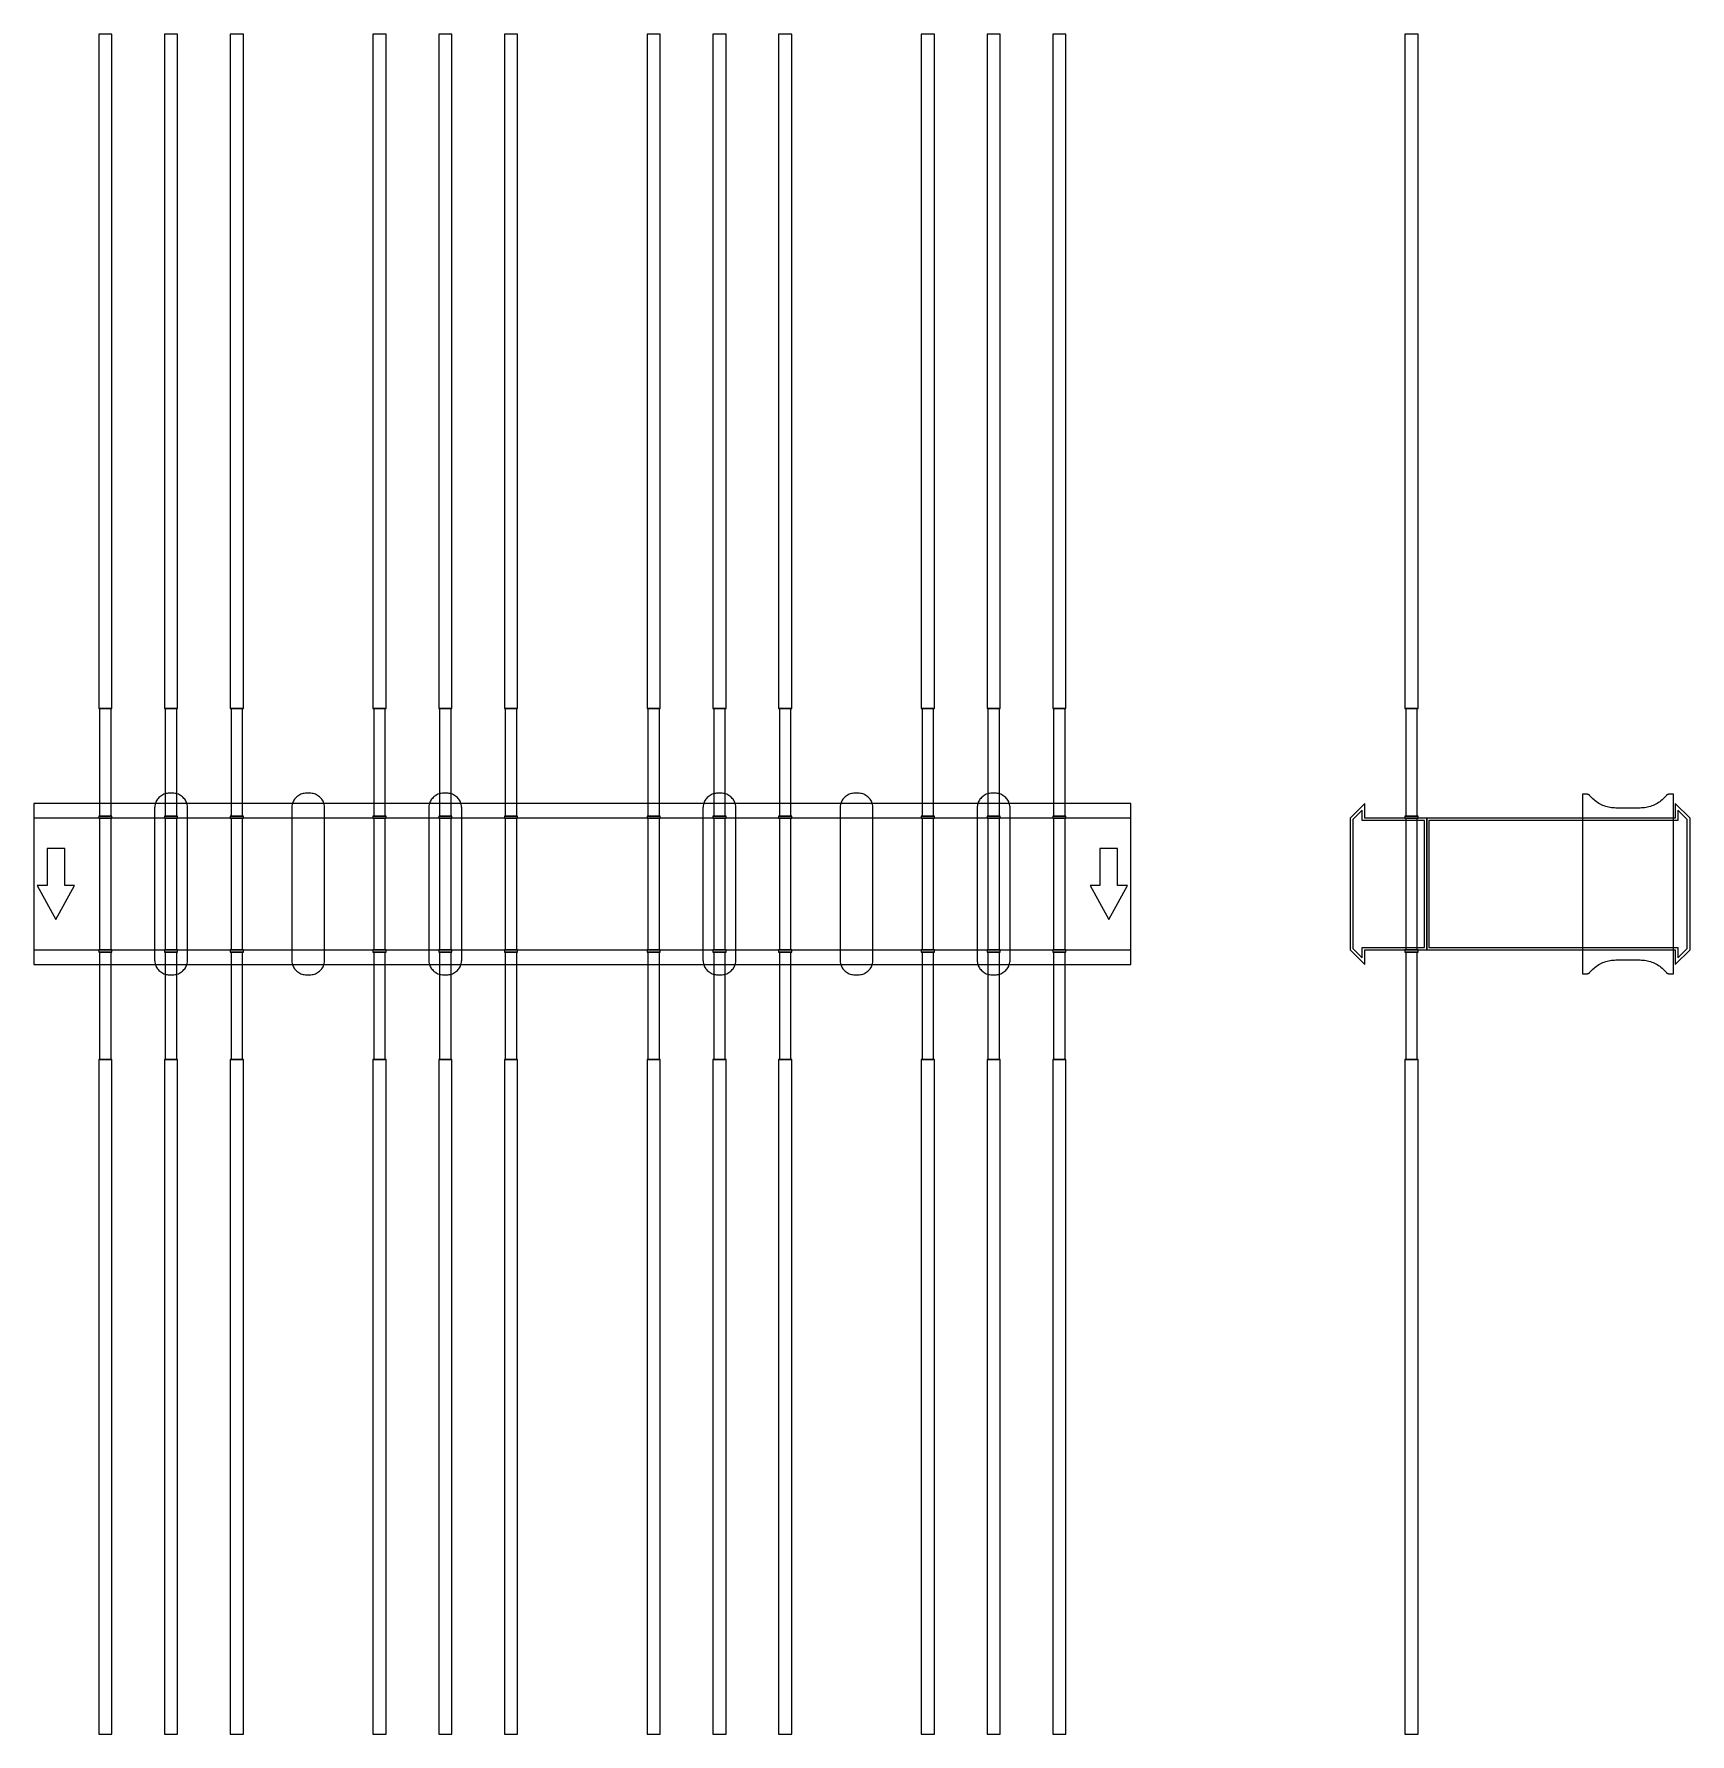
# Model space of a CAD drawing. Extents: x 0 to 1510, y -775 to 775.
import ezdxf

# ---------------------------------------------------------------- set-up
doc = ezdxf.new("R2010")
doc.units = 0
doc.layers.add('Halfen', color=7, linetype='CONTINUOUS')

msp = doc.modelspace()

# ---------------------------------------------------------------- linework, layer by layer
at = {"layer": 'Halfen', "color": 7}
for points in [[(71, 160), (71, 775), (59, 775), (59, 160)], [(131, 160), (131, 775), (119, 775), (119, 160)], [(191, 160), (191, 775), (179, 775), (179, 160)], [(321, 160), (321, 775), (309, 775), (309, 160)], [(381, 160), (381, 775), (369, 775), (369, 160)], [(441, 160), (441, 775), (429, 775), (429, 160)], [(571, 160), (571, 775), (559, 775), (559, 160)], [(631, 160), (631, 775), (619, 775), (619, 160)], [(691, 160), (691, 775), (679, 775), (679, 160)], [(821, 160), (821, 775), (809, 775), (809, 160)], [(881, 160), (881, 775), (869, 775), (869, 160)], [(941, 160), (941, 775), (929, 775), (929, 160)], [(1262, 160), (1262, 775), (1250, 775), (1250, 160)], [(70.25, 62), (70.25, 160), (59.75, 160), (59.75, 62)], [(130.25, 62), (130.25, 160), (119.75, 160), (119.75, 62)], [(190.25, 62), (190.25, 160), (179.75, 160), (179.75, 62)], [(320.25, 62), (320.25, 160), (309.75, 160), (309.75, 62)], [(380.25, 62), (380.25, 160), (369.75, 160), (369.75, 62)], [(440.25, 62), (440.25, 160), (429.75, 160), (429.75, 62)], [(570.25, 62), (570.25, 160), (559.75, 160), (559.75, 62)], [(630.25, 62), (630.25, 160), (619.75, 160), (619.75, 62)], [(690.25, 62), (690.25, 160), (679.75, 160), (679.75, 62)], [(820.25, 62), (820.25, 160), (809.75, 160), (809.75, 62)], [(880.25, 62), (880.25, 160), (869.75, 160), (869.75, 62)], [(940.25, 62), (940.25, 160), (929.75, 160), (929.75, 62)], [(1261.25, 62), (1261.25, 160), (1250.75, 160), (1250.75, 62)], [(140, -69.3), (140, -56.8), (140, 69.3), (139.958, 70.359), (139.834, 71.412), (139.627, 72.452), (139.339, 73.472), (138.972, 74.466), (138.529, 75.429), (138.011, 76.354), (137.422, 77.235), (136.765, 78.068), (136.046, 78.846), (135.268, 79.565), (134.435, 80.222), (133.554, 80.811), (132.629, 81.329), (131.666, 81.772), (130.672, 82.139), (129.652, 82.427), (128.612, 82.634), (127.559, 82.758), (126.5, 82.8), (123.5, 82.8), (122.441, 82.758), (121.388, 82.634), (120.348, 82.427), (119.328, 82.139), (118.334, 81.772), (117.371, 81.329), (116.446, 80.811), (115.565, 80.222), (114.732, 79.565), (113.954, 78.846), (113.235, 78.068), (112.578, 77.235), (111.989, 76.354), (111.471, 75.429), (111.028, 74.466), (110.661, 73.472), (110.373, 72.452), (110.166, 71.412), (110.042, 70.359), (110, 69.3), (110, -56.8), (110, -69.3), (110.042, -70.359), (110.166, -71.412), (110.373, -72.452), (110.661, -73.472), (111.028, -74.466), (111.471, -75.429), (111.989, -76.354), (112.578, -77.235), (113.235, -78.068), (113.954, -78.846), (114.732, -79.565), (115.565, -80.222), (116.446, -80.811), (117.371, -81.329), (118.334, -81.772), (119.328, -82.139), (120.348, -82.427), (121.388, -82.634), (122.441, -82.758), (123.5, -82.8), (126.5, -82.8), (127.559, -82.758), (128.612, -82.634), (129.652, -82.427), (130.672, -82.139), (131.666, -81.772), (132.629, -81.329), (133.554, -80.811), (134.435, -80.222), (135.268, -79.565), (136.046, -78.846), (136.765, -78.068), (137.422, -77.235), (138.011, -76.354), (138.529, -75.429), (138.972, -74.466), (139.339, -73.472), (139.627, -72.452), (139.834, -71.412), (139.958, -70.359), (140, -69.3)], [(265, -69.3), (265, -56.8), (265, 69.3), (264.958, 70.359), (264.834, 71.412), (264.627, 72.452), (264.339, 73.472), (263.972, 74.466), (263.529, 75.429), (263.011, 76.354), (262.422, 77.235), (261.765, 78.068), (261.046, 78.846), (260.268, 79.565), (259.435, 80.222), (258.554, 80.811), (257.629, 81.329), (256.666, 81.772), (255.672, 82.139), (254.652, 82.427), (253.612, 82.634), (252.559, 82.758), (251.5, 82.8), (248.5, 82.8), (247.441, 82.758), (246.388, 82.634), (245.348, 82.427), (244.328, 82.139), (243.334, 81.772), (242.371, 81.329), (241.446, 80.811), (240.565, 80.222), (239.732, 79.565), (238.954, 78.846), (238.235, 78.068), (237.578, 77.235), (236.989, 76.354), (236.471, 75.429), (236.028, 74.466), (235.661, 73.472), (235.373, 72.452), (235.166, 71.412), (235.042, 70.359), (235, 69.3), (235, -56.8), (235, -69.3), (235.042, -70.359), (235.166, -71.412), (235.373, -72.452), (235.661, -73.472), (236.028, -74.466), (236.471, -75.429), (236.989, -76.354), (237.578, -77.235), (238.235, -78.068), (238.954, -78.846), (239.732, -79.565), (240.565, -80.222), (241.446, -80.811), (242.371, -81.329), (243.334, -81.772), (244.328, -82.139), (245.348, -82.427), (246.388, -82.634), (247.441, -82.758), (248.5, -82.8), (251.5, -82.8), (252.559, -82.758), (253.612, -82.634), (254.652, -82.427), (255.672, -82.139), (256.666, -81.772), (257.629, -81.329), (258.554, -80.811), (259.435, -80.222), (260.268, -79.565), (261.046, -78.846), (261.765, -78.068), (262.422, -77.235), (263.011, -76.354), (263.529, -75.429), (263.972, -74.466), (264.339, -73.472), (264.627, -72.452), (264.834, -71.412), (264.958, -70.359), (265, -69.3)], [(390, -69.3), (390, -56.8), (390, 69.3), (389.958, 70.359), (389.834, 71.412), (389.627, 72.452), (389.339, 73.472), (388.972, 74.466), (388.529, 75.429), (388.011, 76.354), (387.422, 77.235), (386.765, 78.068), (386.046, 78.846), (385.268, 79.565), (384.435, 80.222), (383.554, 80.811), (382.629, 81.329), (381.666, 81.772), (380.672, 82.139), (379.652, 82.427), (378.612, 82.634), (377.559, 82.758), (376.5, 82.8), (373.5, 82.8), (372.441, 82.758), (371.388, 82.634), (370.348, 82.427), (369.328, 82.139), (368.334, 81.772), (367.371, 81.329), (366.446, 80.811), (365.565, 80.222), (364.732, 79.565), (363.954, 78.846), (363.235, 78.068), (362.578, 77.235), (361.989, 76.354), (361.471, 75.429), (361.028, 74.466), (360.661, 73.472), (360.373, 72.452), (360.166, 71.412), (360.042, 70.359), (360, 69.3), (360, -56.8), (360, -69.3), (360.042, -70.359), (360.166, -71.412), (360.373, -72.452), (360.661, -73.472), (361.028, -74.466), (361.471, -75.429), (361.989, -76.354), (362.578, -77.235), (363.235, -78.068), (363.954, -78.846), (364.732, -79.565), (365.565, -80.222), (366.446, -80.811), (367.371, -81.329), (368.334, -81.772), (369.328, -82.139), (370.348, -82.427), (371.388, -82.634), (372.441, -82.758), (373.5, -82.8), (376.5, -82.8), (377.559, -82.758), (378.612, -82.634), (379.652, -82.427), (380.672, -82.139), (381.666, -81.772), (382.629, -81.329), (383.554, -80.811), (384.435, -80.222), (385.268, -79.565), (386.046, -78.846), (386.765, -78.068), (387.422, -77.235), (388.011, -76.354), (388.529, -75.429), (388.972, -74.466), (389.339, -73.472), (389.627, -72.452), (389.834, -71.412), (389.958, -70.359), (390, -69.3)], [(640, -69.3), (640, -56.8), (640, 69.3), (639.958, 70.359), (639.834, 71.412), (639.627, 72.452), (639.339, 73.472), (638.972, 74.466), (638.529, 75.429), (638.011, 76.354), (637.422, 77.235), (636.765, 78.068), (636.046, 78.846), (635.268, 79.565), (634.435, 80.222), (633.554, 80.811), (632.629, 81.329), (631.666, 81.772), (630.672, 82.139), (629.652, 82.427), (628.612, 82.634), (627.559, 82.758), (626.5, 82.8), (623.5, 82.8), (622.441, 82.758), (621.388, 82.634), (620.348, 82.427), (619.328, 82.139), (618.334, 81.772), (617.371, 81.329), (616.446, 80.811), (615.565, 80.222), (614.732, 79.565), (613.954, 78.846), (613.235, 78.068), (612.578, 77.235), (611.989, 76.354), (611.471, 75.429), (611.028, 74.466), (610.661, 73.472), (610.373, 72.452), (610.166, 71.412), (610.042, 70.359), (610, 69.3), (610, -56.8), (610, -69.3), (610.042, -70.359), (610.166, -71.412), (610.373, -72.452), (610.661, -73.472), (611.028, -74.466), (611.471, -75.429), (611.989, -76.354), (612.578, -77.235), (613.235, -78.068), (613.954, -78.846), (614.732, -79.565), (615.565, -80.222), (616.446, -80.811), (617.371, -81.329), (618.334, -81.772), (619.328, -82.139), (620.348, -82.427), (621.388, -82.634), (622.441, -82.758), (623.5, -82.8), (626.5, -82.8), (627.559, -82.758), (628.612, -82.634), (629.652, -82.427), (630.672, -82.139), (631.666, -81.772), (632.629, -81.329), (633.554, -80.811), (634.435, -80.222), (635.268, -79.565), (636.046, -78.846), (636.765, -78.068), (637.422, -77.235), (638.011, -76.354), (638.529, -75.429), (638.972, -74.466), (639.339, -73.472), (639.627, -72.452), (639.834, -71.412), (639.958, -70.359), (640, -69.3)], [(765, -69.3), (765, -56.8), (765, 69.3), (764.958, 70.359), (764.834, 71.412), (764.627, 72.452), (764.339, 73.472), (763.972, 74.466), (763.529, 75.429), (763.011, 76.354), (762.422, 77.235), (761.765, 78.068), (761.046, 78.846), (760.268, 79.565), (759.435, 80.222), (758.554, 80.811), (757.629, 81.329), (756.666, 81.772), (755.672, 82.139), (754.652, 82.427), (753.612, 82.634), (752.559, 82.758), (751.5, 82.8), (748.5, 82.8), (747.441, 82.758), (746.388, 82.634), (745.348, 82.427), (744.328, 82.139), (743.334, 81.772), (742.371, 81.329), (741.446, 80.811), (740.565, 80.222), (739.732, 79.565), (738.954, 78.846), (738.235, 78.068), (737.578, 77.235), (736.989, 76.354), (736.471, 75.429), (736.028, 74.466), (735.661, 73.472), (735.373, 72.452), (735.166, 71.412), (735.042, 70.359), (735, 69.3), (735, -56.8), (735, -69.3), (735.042, -70.359), (735.166, -71.412), (735.373, -72.452), (735.661, -73.472), (736.028, -74.466), (736.471, -75.429), (736.989, -76.354), (737.578, -77.235), (738.235, -78.068), (738.954, -78.846), (739.732, -79.565), (740.565, -80.222), (741.446, -80.811), (742.371, -81.329), (743.334, -81.772), (744.328, -82.139), (745.348, -82.427), (746.388, -82.634), (747.441, -82.758), (748.5, -82.8), (751.5, -82.8), (752.559, -82.758), (753.612, -82.634), (754.652, -82.427), (755.672, -82.139), (756.666, -81.772), (757.629, -81.329), (758.554, -80.811), (759.435, -80.222), (760.268, -79.565), (761.046, -78.846), (761.765, -78.068), (762.422, -77.235), (763.011, -76.354), (763.529, -75.429), (763.972, -74.466), (764.339, -73.472), (764.627, -72.452), (764.834, -71.412), (764.958, -70.359), (765, -69.3)], [(890, -69.3), (890, -56.8), (890, 69.3), (889.958, 70.359), (889.834, 71.412), (889.627, 72.452), (889.339, 73.472), (888.972, 74.466), (888.529, 75.429), (888.011, 76.354), (887.422, 77.235), (886.765, 78.068), (886.046, 78.846), (885.268, 79.565), (884.435, 80.222), (883.554, 80.811), (882.629, 81.329), (881.666, 81.772), (880.672, 82.139), (879.652, 82.427), (878.612, 82.634), (877.559, 82.758), (876.5, 82.8), (873.5, 82.8), (872.441, 82.758), (871.388, 82.634), (870.348, 82.427), (869.328, 82.139), (868.334, 81.772), (867.371, 81.329), (866.446, 80.811), (865.565, 80.222), (864.732, 79.565), (863.954, 78.846), (863.235, 78.068), (862.578, 77.235), (861.989, 76.354), (861.471, 75.429), (861.028, 74.466), (860.661, 73.472), (860.373, 72.452), (860.166, 71.412), (860.042, 70.359), (860, 69.3), (860, -56.8), (860, -69.3), (860.042, -70.359), (860.166, -71.412), (860.373, -72.452), (860.661, -73.472), (861.028, -74.466), (861.471, -75.429), (861.989, -76.354), (862.578, -77.235), (863.235, -78.068), (863.954, -78.846), (864.732, -79.565), (865.565, -80.222), (866.446, -80.811), (867.371, -81.329), (868.334, -81.772), (869.328, -82.139), (870.348, -82.427), (871.388, -82.634), (872.441, -82.758), (873.5, -82.8), (876.5, -82.8), (877.559, -82.758), (878.612, -82.634), (879.652, -82.427), (880.672, -82.139), (881.666, -81.772), (882.629, -81.329), (883.554, -80.811), (884.435, -80.222), (885.268, -79.565), (886.046, -78.846), (886.765, -78.068), (887.422, -77.235), (888.011, -76.354), (888.529, -75.429), (888.972, -74.466), (889.339, -73.472), (889.627, -72.452), (889.834, -71.412), (889.958, -70.359), (890, -69.3)], [(1495, -81.8), (1495, 81.8), (1491, 81.8), (1490.846, 81.797), (1490.691, 81.786), (1490.538, 81.769), (1490.385, 81.746), (1490.234, 81.715), (1490.084, 81.678), (1489.936, 81.634), (1489.789, 81.584), (1489.646, 81.527), (1489.505, 81.464), (1489.366, 81.395), (1489.231, 81.32), (1489.1, 81.239), (1488.972, 81.153), (1488.848, 81.06), (1488.728, 80.963), (1488.613, 80.86), (1488.502, 80.752), (1488.397, 80.639), (1488.296, 80.522), (1487.41, 79.491), (1486.479, 78.5), (1485.505, 77.551), (1484.491, 76.646), (1483.437, 75.787), (1482.347, 74.975), (1481.222, 74.211), (1480.064, 73.499), (1478.876, 72.838), (1477.66, 72.23), (1476.418, 71.676), (1475.153, 71.178), (1473.867, 70.736), (1472.563, 70.351), (1471.243, 70.024), (1469.911, 69.756), (1468.567, 69.547), (1467.216, 69.397), (1465.859, 69.307), (1464.5, 69.277), (1442.5, 69.277), (1441.141, 69.307), (1439.784, 69.397), (1438.433, 69.547), (1437.089, 69.756), (1435.757, 70.024), (1434.437, 70.351), (1433.133, 70.736), (1431.847, 71.178), (1430.582, 71.676), (1429.34, 72.23), (1428.124, 72.838), (1426.936, 73.499), (1425.778, 74.211), (1424.653, 74.975), (1423.563, 75.787), (1422.509, 76.646), (1421.495, 77.551), (1420.521, 78.5), (1419.59, 79.491), (1418.704, 80.522), (1418.603, 80.639), (1418.498, 80.752), (1418.387, 80.86), (1418.272, 80.963), (1418.152, 81.06), (1418.028, 81.153), (1417.9, 81.239), (1417.769, 81.32), (1417.634, 81.395), (1417.495, 81.464), (1417.354, 81.527), (1417.211, 81.584), (1417.064, 81.634), (1416.916, 81.678), (1416.766, 81.715), (1416.615, 81.746), (1416.462, 81.769), (1416.309, 81.786), (1416.154, 81.797), (1416, 81.8), (1412, 81.8), (1412, -81.8), (1416, -81.8), (1416.154, -81.797), (1416.309, -81.786), (1416.462, -81.769), (1416.615, -81.746), (1416.766, -81.715), (1416.916, -81.678), (1417.064, -81.634), (1417.211, -81.584), (1417.354, -81.527), (1417.495, -81.464), (1417.634, -81.395), (1417.769, -81.32), (1417.9, -81.239), (1418.028, -81.153), (1418.152, -81.06), (1418.272, -80.963), (1418.387, -80.86), (1418.498, -80.752), (1418.603, -80.639), (1418.704, -80.522), (1419.59, -79.491), (1420.521, -78.5), (1421.495, -77.551), (1422.509, -76.646), (1423.563, -75.787), (1424.653, -74.975), (1425.778, -74.211), (1426.936, -73.499), (1428.124, -72.838), (1429.34, -72.23), (1430.582, -71.676), (1431.847, -71.178), (1433.133, -70.736), (1434.437, -70.351), (1435.757, -70.024), (1437.089, -69.756), (1438.433, -69.547), (1439.784, -69.397), (1441.141, -69.307), (1442.5, -69.277), (1464.5, -69.277), (1465.859, -69.307), (1467.216, -69.397), (1468.567, -69.547), (1469.911, -69.756), (1471.243, -70.024), (1472.563, -70.351), (1473.867, -70.736), (1475.153, -71.178), (1476.418, -71.676), (1477.66, -72.23), (1478.876, -72.838), (1480.064, -73.499), (1481.222, -74.211), (1482.347, -74.975), (1483.437, -75.787), (1484.491, -76.646), (1485.505, -77.551), (1486.479, -78.5), (1487.41, -79.491), (1488.296, -80.522), (1488.397, -80.639), (1488.502, -80.752), (1488.613, -80.86), (1488.728, -80.963), (1488.848, -81.06), (1488.972, -81.153), (1489.1, -81.239), (1489.231, -81.32), (1489.366, -81.395), (1489.505, -81.464), (1489.646, -81.527), (1489.789, -81.584), (1489.936, -81.634), (1490.084, -81.678), (1490.234, -81.715), (1490.385, -81.746), (1490.538, -81.769), (1490.691, -81.786), (1490.846, -81.797), (1491, -81.8)], [(0, -73.5), (1000, -73.5), (1000, 73.5), (0, 73.5)], [(71, 60), (71, 62), (59, 62), (59, 60)], [(131, 60), (131, 62), (119, 62), (119, 60)], [(191, 60), (191, 62), (179, 62), (179, 60)], [(321, 60), (321, 62), (309, 62), (309, 60)], [(381, 60), (381, 62), (369, 62), (369, 60)], [(441, 60), (441, 62), (429, 62), (429, 60)], [(571, 60), (571, 62), (559, 62), (559, 60)], [(631, 60), (631, 62), (619, 62), (619, 60)], [(691, 60), (691, 62), (679, 62), (679, 60)], [(821, 60), (821, 62), (809, 62), (809, 60)], [(881, 60), (881, 62), (869, 62), (869, 60)], [(941, 60), (941, 62), (929, 62), (929, 60)], [(1270, -60), (1270, 60), (1213.5, 60), (1213.5, 73.5), (1200, 60), (1200, -60), (1213.5, -73.5), (1213.5, -60)], [(1268, -58), (1268, 58), (1211, 58), (1211, 67.25), (1202.5, 58.75), (1202.5, -58.75), (1211, -67.25), (1211, -58)], [(1262, 60), (1262, 62), (1250, 62), (1250, 60)], [(1510, -60), (1510, 60), (1496.5, 73.5), (1496.5, 60), (1270, 60), (1270, -60), (1496.5, -60), (1496.5, -73.5)], [(1507.5, -58.75), (1507.5, 58.75), (1499, 67.25), (1499, 58), (1272, 58), (1272, -58), (1499, -58), (1499, -67.25)], [(0, -60), (1000, -60), (1000, 60), (0, 60)], [(70.25, -60), (70.25, 60), (59.75, 60), (59.75, -60)], [(130.25, -60), (130.25, 60), (119.75, 60), (119.75, -60)], [(190.25, -60), (190.25, 60), (179.75, 60), (179.75, -60)], [(320.25, -60), (320.25, 60), (309.75, 60), (309.75, -60)], [(380.25, -60), (380.25, 60), (369.75, 60), (369.75, -60)], [(440.25, -60), (440.25, 60), (429.75, 60), (429.75, -60)], [(570.25, -60), (570.25, 60), (559.75, 60), (559.75, -60)], [(630.25, -60), (630.25, 60), (619.75, 60), (619.75, -60)], [(690.25, -60), (690.25, 60), (679.75, 60), (679.75, -60)], [(820.25, -60), (820.25, 60), (809.75, 60), (809.75, -60)], [(880.25, -60), (880.25, 60), (869.75, 60), (869.75, -60)], [(940.25, -60), (940.25, 60), (929.75, 60), (929.75, -60)], [(1261.25, -60), (1261.25, 60), (1250.75, 60), (1250.75, -60)], [(20, -32.5), (37, -1.5), (28, -1.5), (28, 32.5), (12, 32.5), (12, -1.5), (3, -1.5)], [(980, -32.5), (997, -1.5), (988, -1.5), (988, 32.5), (972, 32.5), (972, -1.5), (963, -1.5)], [(71, -62), (71, -60), (59, -60), (59, -62)], [(70.25, -160), (70.25, -62), (59.75, -62), (59.75, -160)], [(131, -62), (131, -60), (119, -60), (119, -62)], [(130.25, -160), (130.25, -62), (119.75, -62), (119.75, -160)], [(191, -62), (191, -60), (179, -60), (179, -62)], [(190.25, -160), (190.25, -62), (179.75, -62), (179.75, -160)], [(321, -62), (321, -60), (309, -60), (309, -62)], [(320.25, -160), (320.25, -62), (309.75, -62), (309.75, -160)], [(381, -62), (381, -60), (369, -60), (369, -62)], [(380.25, -160), (380.25, -62), (369.75, -62), (369.75, -160)], [(441, -62), (441, -60), (429, -60), (429, -62)], [(440.25, -160), (440.25, -62), (429.75, -62), (429.75, -160)], [(571, -62), (571, -60), (559, -60), (559, -62)], [(570.25, -160), (570.25, -62), (559.75, -62), (559.75, -160)], [(631, -62), (631, -60), (619, -60), (619, -62)], [(630.25, -160), (630.25, -62), (619.75, -62), (619.75, -160)], [(691, -62), (691, -60), (679, -60), (679, -62)], [(690.25, -160), (690.25, -62), (679.75, -62), (679.75, -160)], [(821, -62), (821, -60), (809, -60), (809, -62)], [(820.25, -160), (820.25, -62), (809.75, -62), (809.75, -160)], [(881, -62), (881, -60), (869, -60), (869, -62)], [(880.25, -160), (880.25, -62), (869.75, -62), (869.75, -160)], [(941, -62), (941, -60), (929, -60), (929, -62)], [(940.25, -160), (940.25, -62), (929.75, -62), (929.75, -160)], [(1262, -62), (1262, -60), (1250, -60), (1250, -62)], [(1261.25, -160), (1261.25, -62), (1250.75, -62), (1250.75, -160)], [(71, -775), (71, -160), (59, -160), (59, -775)], [(131, -775), (131, -160), (119, -160), (119, -775)], [(191, -775), (191, -160), (179, -160), (179, -775)], [(321, -775), (321, -160), (309, -160), (309, -775)], [(381, -775), (381, -160), (369, -160), (369, -775)], [(441, -775), (441, -160), (429, -160), (429, -775)], [(571, -775), (571, -160), (559, -160), (559, -775)], [(631, -775), (631, -160), (619, -160), (619, -775)], [(691, -775), (691, -160), (679, -160), (679, -775)], [(821, -775), (821, -160), (809, -160), (809, -775)], [(881, -775), (881, -160), (869, -160), (869, -775)], [(941, -775), (941, -160), (929, -160), (929, -775)], [(1262, -775), (1262, -160), (1250, -160), (1250, -775)]]:
    msp.add_lwpolyline(points, close=True, dxfattribs=at)

doc.saveas('drawing.dxf')
